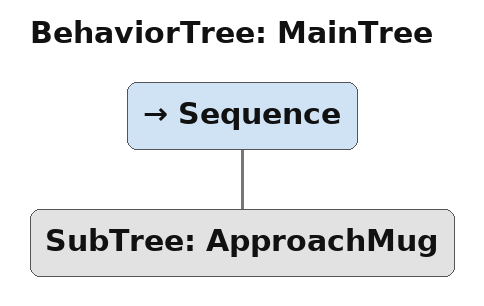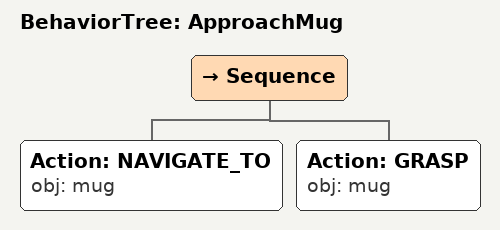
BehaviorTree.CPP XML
<root main_tree_to_execute="MainTree">
  <BehaviorTree ID="MainTree">
    <Sequence>
      <!-- Execute subtree ApproachMug -->
      <SubTree ID="ApproachMug" />
    </Sequence>
  </BehaviorTree>
  <!-- Subtree definition ApproachMug -->
  <BehaviorTree ID="ApproachMug">
    <Sequence>
      <!-- Navigate to mug -->
      <Action ID="NAVIGATE_TO" obj="mug" />
      <!-- Grasp mug -->
      <Action ID="GRASP" obj="mug" />
    </Sequence>
  </BehaviorTree>
</root>
